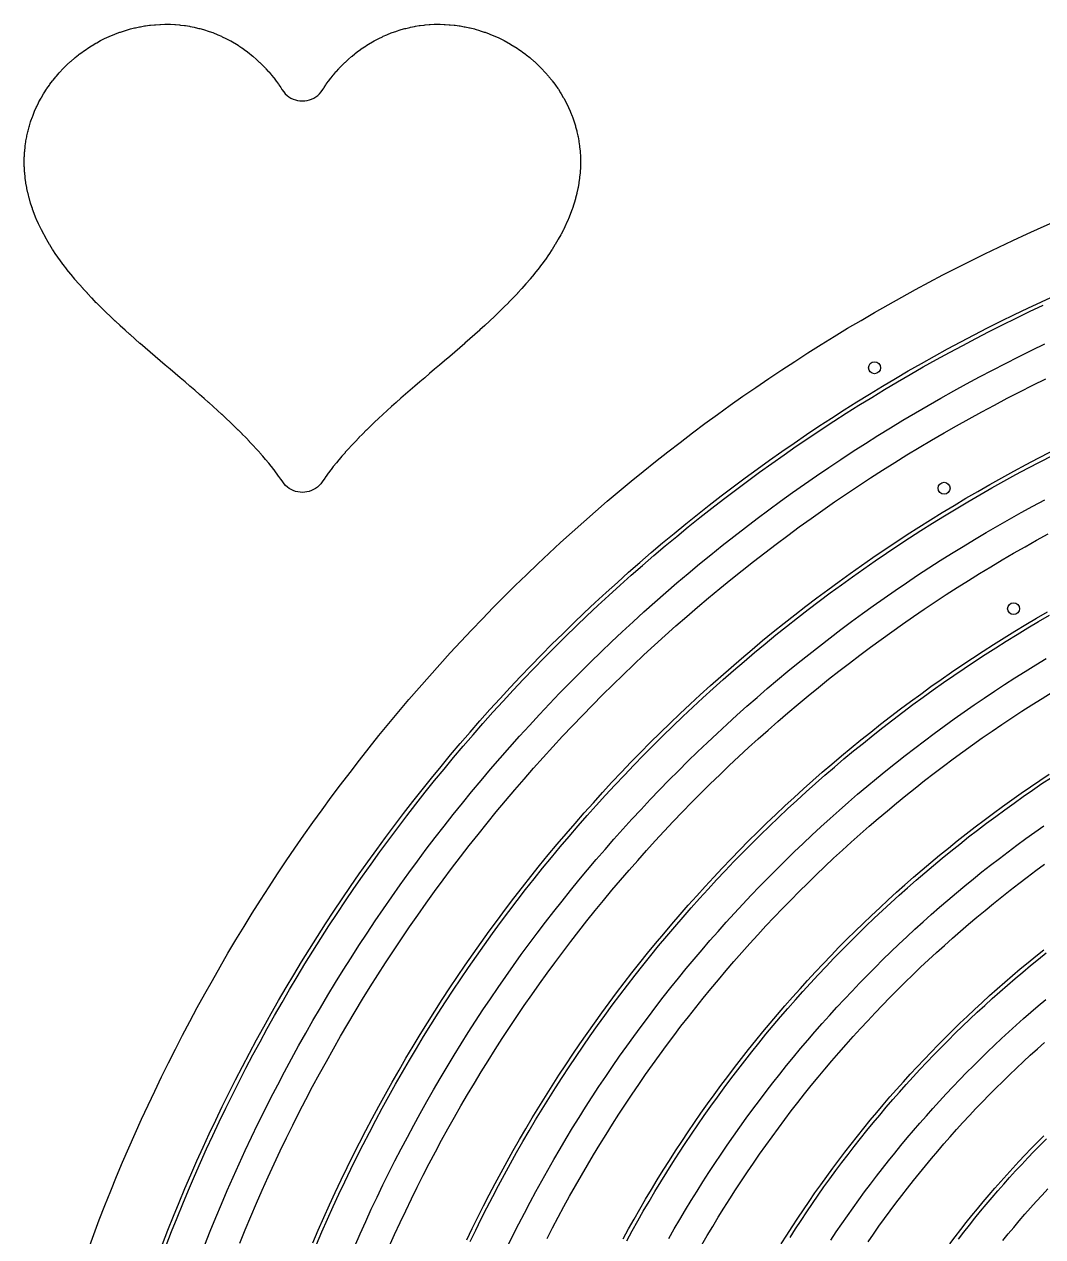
# Model space of a CAD drawing. Header units: metres. Extents: x 10 to 1210, y 10 to 2773.
# Drawn here: x 21 to 277.3, y 617 to 922.3 of the extents above; entities that cross this region are included whole.
import ezdxf

# ---------------------------------------------------------------- set-up
doc = ezdxf.new("R2010")
doc.units = ezdxf.units.M
for name, color, linetype in [('ACIKLIK', 5, 'Continuous'), ('ASKI_DELIK', 6, 'Continuous'), ('CAM_SABLON', 4, 'Continuous'), ('DIS_KENAR_V91_Z3', 1, 'Continuous'), ('LAMBA_T4_Z4', 3, 'Continuous')]:
    doc.layers.add(name, color=color, linetype=linetype)

msp = doc.modelspace()

# ---------------------------------------------------------------- linework, layer by layer
at = {"layer": 'ACIKLIK'}
for points in [[(66.43, 615.03), (67.8, 618.46), (69.2, 621.87), (70.63, 625.28), (72.08, 628.67), (73.57, 632.05), (75.09, 635.42), (76.63, 638.77), (78.21, 642.11), (79.81, 645.43), (81.44, 648.74), (83.1, 652.04), (84.79, 655.32), (86.51, 658.59), (88.26, 661.84), (90.04, 665.07), (91.84, 668.3), (93.67, 671.5), (95.53, 674.69), (97.42, 677.86), (99.33, 681.02), (101.28, 684.16), (103.25, 687.28), (105.24, 690.38), (107.27, 693.47), (109.32, 696.54), (111.39, 699.59), (113.5, 702.62), (115.63, 705.64), (117.79, 708.63), (119.97, 711.61), (122.18, 714.57), (124.41, 717.51), (126.67, 720.42), (128.96, 723.32), (131.27, 726.2), (133.6, 729.06), (135.96, 731.9), (138.35, 734.72), (140.76, 737.51), (143.19, 740.29), (145.65, 743.04), (148.13, 745.77), (150.64, 748.49), (153.17, 751.17), (155.72, 753.84), (158.3, 756.48), (160.89, 759.11), (163.52, 761.7), (166.16, 764.28), (168.83, 766.83), (171.51, 769.36), (174.23, 771.87), (176.96, 774.35), (179.71, 776.81), (182.49, 779.24), (185.28, 781.65), (188.1, 784.04), (190.94, 786.4), (193.8, 788.73), (196.68, 791.04), (199.58, 793.33), (202.49, 795.59), (205.43, 797.82), (208.39, 800.03), (211.37, 802.21), (214.36, 804.37), (217.38, 806.5), (220.41, 808.61), (223.46, 810.68), (226.53, 812.73), (229.62, 814.76), (232.72, 816.75), (235.84, 818.72), (238.98, 820.67), (242.14, 822.58), (245.31, 824.47), (248.5, 826.33), (251.7, 828.16), (254.93, 829.96), (258.16, 831.74), (261.41, 833.49), (264.68, 835.21), (267.96, 836.9), (271.26, 838.56), (274.57, 840.19), (277.89, 841.79)], [(104.18, 614.71), (105.54, 617.81), (106.94, 620.9), (108.35, 623.98), (109.8, 627.04), (111.27, 630.09), (112.77, 633.12), (114.29, 636.15), (115.84, 639.16), (117.42, 642.15), (119.02, 645.14), (120.65, 648.11), (122.3, 651.06), (123.98, 654), (125.69, 656.92), (127.42, 659.83), (129.18, 662.73), (130.96, 665.61), (132.76, 668.47), (134.6, 671.32), (136.45, 674.15), (138.33, 676.97), (140.24, 679.77), (142.17, 682.55), (144.12, 685.31), (146.1, 688.06), (148.1, 690.79), (150.13, 693.5), (152.18, 696.2), (154.25, 698.88), (156.35, 701.54), (158.47, 704.18), (160.61, 706.8), (162.77, 709.4), (164.96, 711.99), (167.17, 714.55), (169.41, 717.1), (171.66, 719.62), (173.94, 722.13), (176.23, 724.62), (178.55, 727.08), (180.9, 729.53), (183.26, 731.95), (185.64, 734.36), (188.05, 736.74), (190.47, 739.1), (192.92, 741.45), (195.38, 743.77), (197.87, 746.06), (200.38, 748.34), (202.9, 750.59), (205.45, 752.83), (208.01, 755.04), (210.6, 757.23), (213.2, 759.39), (215.82, 761.53), (218.46, 763.65), (221.12, 765.75), (223.8, 767.82), (226.5, 769.87), (229.21, 771.9), (231.94, 773.9), (234.69, 775.88), (237.45, 777.83), (240.23, 779.76), (243.03, 781.67), (245.85, 783.55), (248.68, 785.4), (251.53, 787.24), (254.39, 789.04), (257.27, 790.82), (260.17, 792.58), (263.08, 794.31), (266, 796.02), (268.94, 797.7), (271.89, 799.35), (274.86, 800.98), (277.85, 802.58)], [(142.73, 614.74), (144.09, 617.51), (145.47, 620.26), (146.89, 623), (148.32, 625.72), (149.78, 628.44), (151.26, 631.14), (152.76, 633.83), (154.29, 636.5), (155.85, 639.16), (157.42, 641.81), (159.02, 644.44), (160.64, 647.06), (162.28, 649.67), (163.95, 652.26), (165.64, 654.83), (167.35, 657.39), (169.08, 659.94), (170.84, 662.47), (172.62, 664.99), (174.42, 667.49), (176.24, 669.97), (178.08, 672.44), (179.95, 674.89), (181.83, 677.33), (183.74, 679.75), (185.67, 682.15), (187.62, 684.54), (189.59, 686.9), (191.58, 689.25), (193.59, 691.59), (195.62, 693.9), (197.67, 696.2), (199.74, 698.48), (201.83, 700.75), (203.94, 702.99), (206.07, 705.21), (208.22, 707.42), (210.39, 709.61), (212.58, 711.78), (214.79, 713.93), (217.01, 716.06), (219.25, 718.17), (221.52, 720.26), (223.8, 722.33), (226.1, 724.38), (228.41, 726.41), (230.75, 728.42), (233.1, 730.41), (235.46, 732.38), (237.85, 734.33), (240.25, 736.26), (242.67, 738.17), (245.11, 740.05), (247.56, 741.92), (250.03, 743.76), (252.51, 745.58), (255.01, 747.38), (257.53, 749.16), (260.06, 750.92), (262.61, 752.65), (265.17, 754.36), (267.74, 756.05), (270.33, 757.72), (272.94, 759.36), (275.56, 760.98), (278.19, 762.58)], [(183.23, 616.59), (184.6, 619), (186, 621.4), (187.42, 623.78), (188.86, 626.15), (190.32, 628.51), (191.8, 630.86), (193.3, 633.2), (194.82, 635.52), (196.37, 637.82), (197.93, 640.12), (199.51, 642.4), (201.11, 644.66), (202.73, 646.92), (204.37, 649.15), (206.03, 651.38), (207.71, 653.59), (209.41, 655.78), (211.13, 657.96), (212.87, 660.12), (214.62, 662.27), (216.4, 664.41), (218.19, 666.52), (220, 668.63), (221.83, 670.71), (223.68, 672.78), (225.55, 674.84), (227.43, 676.88), (229.33, 678.9), (231.25, 680.9), (233.19, 682.89), (235.14, 684.86), (237.11, 686.81), (239.1, 688.75), (241.1, 690.67), (243.12, 692.57), (245.16, 694.45), (247.22, 696.32), (249.29, 698.17), (251.37, 700), (253.48, 701.81), (255.59, 703.6), (257.73, 705.38), (259.88, 707.13), (262.04, 708.87), (264.22, 710.59), (266.41, 712.29), (268.62, 713.97), (270.85, 715.63), (273.08, 717.27), (275.34, 718.89), (277.6, 720.49)], [(224.01, 616.2), (225.38, 618.25), (226.77, 620.29), (228.18, 622.32), (229.61, 624.34), (231.05, 626.34), (232.51, 628.33), (233.99, 630.31), (235.48, 632.28), (236.99, 634.23), (238.52, 636.17), (240.07, 638.1), (241.63, 640.01), (243.21, 641.91), (244.81, 643.79), (246.42, 645.66), (248.05, 647.52), (249.69, 649.36), (251.35, 651.19), (253.03, 653.01), (254.72, 654.8), (256.43, 656.59), (258.15, 658.36), (259.89, 660.11), (261.64, 661.85), (263.41, 663.57), (265.2, 665.28), (266.99, 666.97), (268.81, 668.65), (270.64, 670.31), (272.48, 671.95), (274.34, 673.58), (276.21, 675.19), (278.09, 676.79)], [(267.27, 616.07), (268.64, 617.75), (270.02, 619.41), (271.42, 621.06), (272.83, 622.7), (274.26, 624.33), (275.7, 625.94), (277.16, 627.55), (278.62, 629.14)]]:
    msp.add_lwpolyline(points, dxfattribs=at)
at = {"layer": 'ASKI_DELIK'}
for centre in [(235, 835.79), (252.5, 805.47), (270, 775.15)]:
    msp.add_circle(centre, 1.5, dxfattribs=at)
at = {"layer": 'CAM_SABLON'}
for points in [[(56.69, 614.81), (58.06, 618.33), (59.46, 621.83), (60.88, 625.32), (62.34, 628.8), (63.83, 632.26), (65.35, 635.71), (66.9, 639.15), (68.48, 642.57), (70.08, 645.98), (71.72, 649.38), (73.39, 652.76), (75.09, 656.12), (76.81, 659.48), (78.57, 662.81), (80.35, 666.13), (82.16, 669.44), (84.01, 672.73), (85.88, 676), (87.78, 679.26), (89.7, 682.5), (91.66, 685.72), (93.64, 688.93), (95.66, 692.11), (97.69, 695.28), (99.76, 698.44), (101.86, 701.57), (103.98, 704.69), (106.13, 707.78), (108.3, 710.86), (110.5, 713.92), (112.73, 716.96), (114.99, 719.98), (117.27, 722.98), (119.58, 725.97), (121.91, 728.93), (124.27, 731.87), (126.66, 734.79), (129.07, 737.68), (131.5, 740.56), (133.97, 743.42), (136.45, 746.25), (138.96, 749.06), (141.5, 751.85), (144.06, 754.62), (146.64, 757.37), (149.25, 760.09), (151.88, 762.79), (154.53, 765.47), (157.21, 768.12), (159.91, 770.75), (162.63, 773.36), (165.38, 775.94), (168.15, 778.5), (170.94, 781.04), (173.75, 783.55), (176.58, 786.03), (179.44, 788.5), (182.32, 790.93), (185.21, 793.34), (188.13, 795.73), (191.07, 798.09), (194.03, 800.42), (197.02, 802.73), (200.02, 805.01), (203.04, 807.27), (206.08, 809.5), (209.14, 811.7), (212.22, 813.87), (215.31, 816.02), (218.43, 818.14), (221.56, 820.24), (224.72, 822.31), (227.89, 824.34), (231.07, 826.36), (234.28, 828.34), (237.5, 830.3), (240.74, 832.22), (244, 834.12), (247.27, 835.99), (250.56, 837.84), (253.87, 839.65), (257.19, 841.43), (260.52, 843.19), (263.88, 844.91), (267.24, 846.61), (270.62, 848.28), (274.02, 849.92), (277.43, 851.52)], [(94.56, 615.12), (95.93, 618.3), (97.32, 621.47), (98.75, 624.63), (100.2, 627.78), (101.67, 630.91), (103.18, 634.03), (104.71, 637.14), (106.27, 640.23), (107.86, 643.31), (109.47, 646.38), (111.11, 649.43), (112.78, 652.47), (114.47, 655.49), (116.19, 658.5), (117.93, 661.49), (119.7, 664.47), (121.5, 667.43), (123.33, 670.38), (125.17, 673.31), (127.05, 676.22), (128.95, 679.12), (130.87, 682), (132.82, 684.86), (134.8, 687.71), (136.8, 690.54), (138.82, 693.35), (140.87, 696.14), (142.94, 698.92), (145.04, 701.68), (147.16, 704.42), (149.3, 707.14), (151.47, 709.84), (153.67, 712.52), (155.88, 715.19), (158.12, 717.83), (160.38, 720.46), (162.66, 723.06), (164.97, 725.64), (167.3, 728.21), (169.65, 730.75), (172.03, 733.28), (174.42, 735.78), (176.84, 738.26), (179.28, 740.72), (181.74, 743.16), (184.22, 745.58), (186.72, 747.97), (189.25, 750.35), (191.79, 752.7), (194.36, 755.03), (196.94, 757.34), (199.54, 759.62), (202.17, 761.88), (204.81, 764.12), (207.48, 766.33), (210.16, 768.53), (212.86, 770.7), (215.58, 772.84), (218.32, 774.96), (221.08, 777.06), (223.86, 779.13), (226.65, 781.18), (229.46, 783.2), (232.29, 785.2), (235.14, 787.18), (238, 789.13), (240.88, 791.05), (243.78, 792.95), (246.69, 794.83), (249.62, 796.67), (252.57, 798.5), (255.53, 800.3), (258.51, 802.07), (261.5, 803.81), (264.51, 805.53), (267.53, 807.22), (270.57, 808.89), (273.62, 810.53), (276.69, 812.14), (279.77, 813.73)], [(133.26, 615.84), (134.64, 618.69), (136.03, 621.52), (137.46, 624.34), (138.9, 627.15), (140.37, 629.95), (141.87, 632.73), (143.39, 635.5), (144.93, 638.26), (146.5, 641), (148.09, 643.73), (149.71, 646.44), (151.34, 649.14), (153.01, 651.83), (154.69, 654.5), (156.4, 657.16), (158.13, 659.8), (159.89, 662.43), (161.67, 665.04), (163.47, 667.63), (165.29, 670.21), (167.14, 672.78), (169, 675.33), (170.89, 677.86), (172.81, 680.37), (174.74, 682.87), (176.7, 685.35), (178.67, 687.81), (180.67, 690.26), (182.69, 692.69), (184.73, 695.1), (186.8, 697.49), (188.88, 699.87), (190.98, 702.23), (193.11, 704.56), (195.25, 706.88), (197.41, 709.18), (199.6, 711.47), (201.8, 713.73), (204.03, 715.97), (206.27, 718.2), (208.53, 720.4), (210.82, 722.59), (213.12, 724.75), (215.44, 726.89), (217.77, 729.02), (220.13, 731.12), (222.51, 733.2), (224.9, 735.27), (227.31, 737.31), (229.74, 739.33), (232.19, 741.33), (234.65, 743.3), (237.13, 745.26), (239.63, 747.19), (242.14, 749.11), (244.67, 751), (247.22, 752.86), (249.79, 754.71), (252.37, 756.53), (254.96, 758.33), (257.57, 760.11), (260.2, 761.87), (262.84, 763.6), (265.5, 765.31), (268.17, 766.99), (270.86, 768.66), (273.56, 770.29), (276.27, 771.91), (279, 773.5)], [(172.63, 616.03), (174, 618.53), (175.39, 621.02), (176.81, 623.5), (178.25, 625.96), (179.71, 628.42), (181.19, 630.86), (182.69, 633.28), (184.21, 635.7), (185.75, 638.1), (187.32, 640.48), (188.9, 642.86), (190.51, 645.21), (192.14, 647.56), (193.78, 649.89), (195.45, 652.21), (197.14, 654.51), (198.85, 656.79), (200.57, 659.06), (202.32, 661.32), (204.09, 663.56), (205.87, 665.79), (207.68, 668), (209.5, 670.19), (211.35, 672.37), (213.21, 674.53), (215.09, 676.68), (216.99, 678.81), (218.91, 680.92), (220.85, 683.01), (222.8, 685.09), (224.78, 687.15), (226.77, 689.2), (228.78, 691.22), (230.8, 693.23), (232.85, 695.22), (234.91, 697.2), (236.99, 699.15), (239.08, 701.09), (241.19, 703.01), (243.32, 704.91), (245.47, 706.79), (247.63, 708.65), (249.81, 710.5), (252, 712.32), (254.21, 714.13), (256.44, 715.91), (258.68, 717.68), (260.94, 719.43), (263.21, 721.15), (265.49, 722.86), (267.79, 724.55), (270.11, 726.22), (272.44, 727.86), (274.79, 729.49), (277.14, 731.1), (279.52, 732.68)], [(213.73, 616.89), (215.11, 619.03), (216.51, 621.17), (217.92, 623.28), (219.36, 625.39), (220.81, 627.48), (222.28, 629.57), (223.77, 631.63), (225.27, 633.69), (226.8, 635.73), (228.34, 637.76), (229.9, 639.77), (231.48, 641.77), (233.07, 643.76), (234.69, 645.73), (236.32, 647.69), (237.96, 649.64), (239.62, 651.57), (241.31, 653.48), (243, 655.39), (244.72, 657.27), (246.44, 659.14), (248.19, 661), (249.95, 662.84), (251.73, 664.67), (253.52, 666.48), (255.33, 668.27), (257.16, 670.05), (259, 671.81), (260.86, 673.56), (262.73, 675.28), (264.61, 677), (266.52, 678.69), (268.43, 680.38), (270.36, 682.04), (272.31, 683.68), (274.27, 685.31), (276.24, 686.93), (278.23, 688.52)], [(256.11, 616.45), (257.48, 618.22), (258.87, 619.99), (260.27, 621.74), (261.69, 623.47), (263.13, 625.2), (264.58, 626.91), (266.04, 628.61), (267.52, 630.29), (269.01, 631.97), (270.52, 633.63), (272.04, 635.27), (273.58, 636.91), (275.13, 638.53), (276.69, 640.13), (278.27, 641.73)]]:
    msp.add_lwpolyline(points, dxfattribs=at)
at = {"layer": 'DIS_KENAR_V91_Z3'}
msp.add_lwpolyline([(31.76, 860.52), (31.68, 860.62), (30.82, 861.75), (30.75, 861.85), (29.92, 862.98), (29.84, 863.09), (29.05, 864.22), (28.97, 864.34), (28.22, 865.47), (28.14, 865.6), (27.43, 866.73), (27.35, 866.86), (26.69, 867.99), (26.6, 868.14), (25.98, 869.27), (25.9, 869.42), (25.31, 870.54), (25.23, 870.7), (24.69, 871.83), (24.62, 871.99), (24.12, 873.12), (24.04, 873.29), (23.59, 874.41), (23.52, 874.59), (23.11, 875.71), (23.04, 875.9), (22.68, 877.01), (22.61, 877.21), (22.29, 878.32), (22.23, 878.52), (21.95, 879.63), (21.9, 879.84), (21.67, 880.94), (21.63, 881.16), (21.43, 882.25), (21.4, 882.47), (21.25, 883.56), (21.22, 883.79), (21.12, 884.87), (21.1, 885.1), (21.03, 886.18), (21.02, 886.42), (21, 887.49), (21, 887.72), (21.02, 888.79), (21.03, 889.03), (21.1, 890.09), (21.12, 890.33), (21.22, 891.38), (21.25, 891.62), (21.4, 892.66), (21.44, 892.9), (21.62, 893.94), (21.67, 894.17), (21.9, 895.2), (21.96, 895.43), (22.23, 896.46), (22.3, 896.68), (22.61, 897.7), (22.68, 897.92), (23.04, 898.92), (23.12, 899.14), (23.51, 900.13), (23.6, 900.35), (24.03, 901.32), (24.13, 901.53), (24.6, 902.5), (24.71, 902.7), (25.22, 903.65), (25.33, 903.85), (25.88, 904.78), (26, 904.97), (26.58, 905.89), (26.71, 906.08), (27.33, 906.97), (27.46, 907.15), (28.12, 908.03), (28.25, 908.2), (28.94, 909.06), (29.08, 909.23), (29.81, 910.06), (29.95, 910.22), (30.71, 911.03), (30.86, 911.18), (31.65, 911.96), (31.8, 912.11), (32.62, 912.87), (32.78, 913.01), (33.62, 913.73), (33.78, 913.87), (34.65, 914.57), (34.82, 914.7), (35.71, 915.36), (35.89, 915.48), (36.8, 916.12), (36.98, 916.23), (37.92, 916.83), (38.1, 916.94), (39.05, 917.51), (39.24, 917.61), (40.21, 918.14), (40.4, 918.24), (41.39, 918.73), (41.58, 918.82), (42.58, 919.28), (42.78, 919.36), (43.8, 919.78), (44, 919.86), (45.02, 920.24), (45.22, 920.31), (46.26, 920.65), (46.46, 920.72), (47.5, 921.02), (47.72, 921.08), (48.76, 921.34), (48.97, 921.39), (50.02, 921.61), (50.24, 921.65), (51.29, 921.84), (51.5, 921.87), (52.56, 922.01), (52.78, 922.04), (53.82, 922.15), (54.05, 922.16), (55.09, 922.23), (55.31, 922.24), (56.36, 922.27), (56.58, 922.27), (57.61, 922.26), (57.84, 922.25), (58.87, 922.2), (59.09, 922.18), (60.11, 922.1), (60.33, 922.07), (61.35, 921.95), (61.57, 921.92), (62.57, 921.75), (62.79, 921.71), (63.78, 921.52), (63.99, 921.47), (64.97, 921.24), (65.18, 921.18), (66.15, 920.91), (66.36, 920.85), (67.3, 920.55), (67.51, 920.48), (68.44, 920.15), (68.65, 920.07), (69.56, 919.7), (69.76, 919.62), (70.66, 919.23), (70.85, 919.14), (71.73, 918.71), (71.92, 918.62), (72.78, 918.16), (72.96, 918.06), (73.8, 917.58), (73.98, 917.48), (74.8, 916.97), (74.97, 916.86), (75.77, 916.33), (75.93, 916.21), (76.71, 915.66), (76.86, 915.54), (77.62, 914.97), (77.77, 914.85), (78.5, 914.25), (78.64, 914.13), (79.35, 913.51), (79.48, 913.39), (80.16, 912.76), (80.3, 912.63), (80.95, 911.99), (81.08, 911.86), (81.71, 911.2), (81.83, 911.08), (82.43, 910.41), (82.54, 910.28), (83.12, 909.6), (83.23, 909.47), (83.78, 908.79), (83.88, 908.66), (84.4, 907.97), (84.5, 907.84), (84.99, 907.15), (85.08, 907.02), (85.55, 906.33), (85.64, 906.2), (85.87, 905.84), (86.31, 905.23), (86.7, 904.78), (87.14, 904.37), (87.62, 904.01), (88.13, 903.7), (88.67, 903.44), (89.23, 903.23), (89.81, 903.09), (90.4, 903), (91, 902.97), (91.6, 903), (92.19, 903.09), (92.77, 903.23), (93.33, 903.44), (93.87, 903.7), (94.38, 904.01), (94.86, 904.37), (95.3, 904.78), (95.69, 905.23), (96.13, 905.84), (96.36, 906.2), (96.45, 906.33), (96.92, 907.02), (97.01, 907.15), (97.5, 907.84), (97.6, 907.97), (98.12, 908.66), (98.22, 908.79), (98.77, 909.47), (98.88, 909.6), (99.46, 910.28), (99.57, 910.41), (100.17, 911.08), (100.29, 911.2), (100.92, 911.86), (101.05, 911.99), (101.7, 912.63), (101.84, 912.76), (102.52, 913.39), (102.65, 913.51), (103.36, 914.13), (103.5, 914.25), (104.23, 914.85), (104.38, 914.97), (105.14, 915.54), (105.29, 915.66), (106.07, 916.21), (106.23, 916.33), (107.03, 916.86), (107.2, 916.97), (108.02, 917.48), (108.2, 917.58), (109.04, 918.06), (109.22, 918.16), (110.08, 918.62), (110.27, 918.71), (111.15, 919.14), (111.34, 919.23), (112.24, 919.62), (112.44, 919.7), (113.35, 920.07), (113.56, 920.15), (114.49, 920.48), (114.7, 920.55), (115.64, 920.85), (115.85, 920.91), (116.82, 921.18), (117.03, 921.24), (118.01, 921.47), (118.22, 921.52), (119.21, 921.71), (119.43, 921.75), (120.43, 921.92), (120.65, 921.95), (121.67, 922.07), (121.89, 922.1), (122.91, 922.18), (123.13, 922.2), (124.16, 922.25), (124.39, 922.26), (125.42, 922.27), (125.64, 922.27), (126.69, 922.24), (126.91, 922.23), (127.95, 922.16), (128.18, 922.15), (129.23, 922.04), (129.44, 922.01), (130.5, 921.87), (130.71, 921.84), (131.76, 921.65), (131.98, 921.61), (133.03, 921.39), (133.24, 921.34), (134.28, 921.08), (134.5, 921.02), (135.54, 920.72), (135.74, 920.65), (136.78, 920.31), (136.98, 920.24), (138, 919.86), (138.2, 919.78), (139.22, 919.36), (139.42, 919.28), (140.42, 918.82), (140.61, 918.73), (141.6, 918.24), (141.79, 918.14), (142.76, 917.61), (142.95, 917.51), (143.9, 916.94), (144.08, 916.83), (145.02, 916.23), (145.2, 916.12), (146.11, 915.48), (146.29, 915.36), (147.18, 914.7), (147.35, 914.57), (148.22, 913.87), (148.38, 913.73), (149.22, 913.01), (149.38, 912.87), (150.2, 912.11), (150.35, 911.96), (151.14, 911.18), (151.29, 911.03), (152.05, 910.22), (152.19, 910.06), (152.92, 909.23), (153.06, 909.06), (153.75, 908.2), (153.88, 908.03), (154.54, 907.15), (154.67, 906.97), (155.29, 906.08), (155.42, 905.89), (156, 904.97), (156.12, 904.78), (156.67, 903.85), (156.78, 903.65), (157.29, 902.7), (157.4, 902.5), (157.87, 901.53), (157.97, 901.32), (158.4, 900.35), (158.49, 900.13), (158.88, 899.14), (158.96, 898.92), (159.32, 897.92), (159.39, 897.7), (159.7, 896.68), (159.77, 896.46), (160.04, 895.43), (160.1, 895.2), (160.33, 894.17), (160.38, 893.94), (160.56, 892.9), (160.6, 892.66), (160.75, 891.62), (160.78, 891.38), (160.88, 890.33), (160.9, 890.09), (160.97, 889.03), (160.98, 888.79), (161, 887.72), (161, 887.49), (160.98, 886.42), (160.97, 886.18), (160.9, 885.1), (160.88, 884.87), (160.78, 883.79), (160.75, 883.56), (160.6, 882.47), (160.57, 882.25), (160.37, 881.16), (160.33, 880.94), (160.1, 879.84), (160.05, 879.63), (159.77, 878.52), (159.71, 878.32), (159.39, 877.21), (159.32, 877.01), (158.96, 875.9), (158.89, 875.71), (158.48, 874.59), (158.41, 874.41), (157.96, 873.29), (157.88, 873.12), (157.38, 871.99), (157.31, 871.83), (156.77, 870.7), (156.69, 870.54), (156.1, 869.42), (156.02, 869.27), (155.4, 868.14), (155.31, 867.99), (154.65, 866.86), (154.57, 866.73), (153.86, 865.6), (153.78, 865.47), (153.03, 864.34), (152.95, 864.22), (152.16, 863.09), (152.08, 862.98), (151.25, 861.85), (151.18, 861.75), (150.31, 860.61), (150.24, 860.52), (149.37, 859.43), (149.3, 859.34), (148.37, 858.21), (148.3, 858.13), (147.33, 857), (147.26, 856.92), (146.26, 855.79), (146.2, 855.72), (145.17, 854.6), (145.11, 854.53), (144.05, 853.41), (143.99, 853.35), (142.91, 852.23), (142.85, 852.18), (141.74, 851.06), (141.69, 851.01), (140.56, 849.9), (140.51, 849.85), (139.36, 848.74), (139.32, 848.7), (138.14, 847.59), (138.1, 847.56), (136.91, 846.45), (136.88, 846.42), (135.67, 845.32), (135.64, 845.29), (134.42, 844.19), (134.39, 844.17), (133.16, 843.07), (133.13, 843.05), (131.89, 841.96), (131.87, 841.94), (130.62, 840.85), (130.6, 840.84), (129.35, 839.75), (129.33, 839.74), (128.08, 838.66), (128.07, 838.65), (126.8, 837.57), (126.8, 837.57), (125.54, 836.49), (124.27, 835.42), (123.02, 834.35), (121.78, 833.3), (120.55, 832.24), (119.34, 831.2), (118.13, 830.16), (116.94, 829.12), (115.77, 828.1), (114.61, 827.07), (114.57, 827.04), (113.47, 826.05), (113.43, 826.02), (112.36, 825.04), (112.32, 825), (111.27, 824.04), (111.22, 824), (110.2, 823.05), (110.15, 823), (109.16, 822.06), (109.1, 822.01), (108.14, 821.08), (108.08, 821.03), (107.15, 820.11), (107.09, 820.05), (106.18, 819.15), (106.12, 819.09), (105.25, 818.2), (105.18, 818.13), (104.34, 817.26), (104.27, 817.19), (103.47, 816.33), (103.4, 816.25), (102.62, 815.41), (102.55, 815.33), (101.81, 814.51), (101.73, 814.42), (101.02, 813.61), (100.95, 813.52), (100.27, 812.73), (100.19, 812.63), (99.55, 811.86), (99.47, 811.76), (98.87, 811.01), (98.79, 810.9), (98.21, 810.17), (98.13, 810.06), (97.59, 809.35), (97.51, 809.24), (97, 808.54), (96.92, 808.43), (96.45, 807.76), (96.36, 807.63), (95.96, 807.04), (95.61, 806.58), (95.21, 806.15), (94.78, 805.76), (94.31, 805.41), (93.81, 805.12), (93.28, 804.87), (92.73, 804.67), (92.16, 804.53), (91.58, 804.45), (91, 804.42), (90.42, 804.45), (89.84, 804.53), (89.27, 804.67), (88.72, 804.87), (88.19, 805.12), (87.69, 805.41), (87.22, 805.76), (86.79, 806.15), (86.39, 806.58), (86.04, 807.04), (85.64, 807.63), (85.55, 807.76), (85.08, 808.43), (85, 808.54), (84.49, 809.24), (84.41, 809.35), (83.87, 810.06), (83.79, 810.17), (83.21, 810.9), (83.13, 811.01), (82.53, 811.76), (82.45, 811.86), (81.81, 812.63), (81.73, 812.73), (81.05, 813.52), (80.98, 813.61), (80.27, 814.42), (80.19, 814.51), (79.45, 815.33), (79.38, 815.41), (78.6, 816.25), (78.53, 816.33), (77.73, 817.19), (77.66, 817.26), (76.82, 818.13), (76.75, 818.2), (75.88, 819.09), (75.82, 819.15), (74.91, 820.05), (74.85, 820.11), (73.92, 821.03), (73.86, 821.08), (72.9, 822.01), (72.84, 822.06), (71.85, 823), (71.8, 823.05), (70.78, 824), (70.73, 824.04), (69.68, 825), (69.64, 825.04), (68.57, 826.02), (68.53, 826.05), (67.43, 827.04), (67.39, 827.07), (66.27, 828.06), (65.09, 829.09), (63.9, 830.13), (62.69, 831.18), (61.47, 832.23), (60.23, 833.29), (58.98, 834.35), (57.73, 835.42), (56.47, 836.49), (55.21, 837.56), (55.2, 837.57), (53.94, 838.64), (53.93, 838.65), (52.68, 839.73), (52.66, 839.74), (51.41, 840.83), (51.4, 840.84), (50.15, 841.93), (50.13, 841.94), (48.89, 843.03), (48.87, 843.05), (47.64, 844.14), (47.61, 844.17), (46.39, 845.26), (46.36, 845.29), (45.16, 846.39), (45.12, 846.42), (43.93, 847.52), (43.89, 847.56), (42.72, 848.66), (42.68, 848.7), (41.53, 849.81), (41.48, 849.85), (40.35, 850.96), (40.3, 851.01), (39.2, 852.13), (39.14, 852.18), (38.06, 853.29), (38, 853.35), (36.95, 854.47), (36.89, 854.54), (35.86, 855.66), (35.8, 855.73), (34.8, 856.85), (34.73, 856.93), (33.77, 858.05), (33.7, 858.13), (32.77, 859.26), (32.69, 859.35), (31.76, 860.52)], close=True, dxfattribs=at)
for points in [[(37.14, 613.91), (38.5, 617.59), (39.89, 621.27), (41.31, 624.93), (42.77, 628.57), (44.25, 632.21), (45.77, 635.83), (47.32, 639.44), (48.9, 643.03), (50.52, 646.61), (52.16, 650.18), (53.84, 653.73), (55.54, 657.27), (57.28, 660.79), (59.05, 664.3), (60.85, 667.79), (62.67, 671.26), (64.53, 674.72), (66.42, 678.16), (68.34, 681.59), (70.29, 685), (72.27, 688.39), (74.27, 691.77), (76.31, 695.12), (78.38, 698.46), (80.47, 701.78), (82.6, 705.09), (84.75, 708.37), (86.93, 711.64), (89.14, 714.88), (91.38, 718.11), (93.65, 721.32), (95.94, 724.5), (98.26, 727.67), (100.61, 730.82), (102.99, 733.94), (105.4, 737.05), (107.83, 740.13), (110.28, 743.19), (112.77, 746.24), (115.28, 749.25), (117.82, 752.25), (120.38, 755.23), (122.97, 758.18), (125.58, 761.11), (128.23, 764.02), (130.89, 766.9), (133.58, 769.76), (136.3, 772.6), (139.04, 775.41), (141.8, 778.2), (144.59, 780.96), (147.4, 783.7), (150.24, 786.42), (153.1, 789.11), (155.98, 791.77), (158.89, 794.42), (161.82, 797.03), (164.77, 799.62), (167.75, 802.18), (170.75, 804.72), (173.76, 807.23), (176.81, 809.72), (179.87, 812.17), (182.95, 814.6), (186.06, 817.01), (189.18, 819.39), (192.33, 821.74), (195.5, 824.06), (198.68, 826.35), (201.89, 828.62), (205.12, 830.86), (208.36, 833.07), (211.63, 835.25), (214.91, 837.4), (218.22, 839.53), (221.54, 841.62), (224.88, 843.69), (228.23, 845.73), (231.61, 847.73), (235, 849.71), (238.41, 851.66), (241.84, 853.58), (245.28, 855.47), (248.74, 857.33), (252.21, 859.15), (255.7, 860.95), (259.21, 862.72), (262.73, 864.46), (266.27, 866.16), (269.82, 867.84), (273.39, 869.48), (276.97, 871.1), (280.56, 872.68)], [(75.22, 615.46), (76.59, 618.81), (77.99, 622.15), (79.42, 625.48), (80.88, 628.8), (82.37, 632.1), (83.88, 635.39), (85.43, 638.66), (87, 641.92), (88.6, 645.17), (90.23, 648.41), (91.89, 651.63), (93.58, 654.83), (95.29, 658.02), (97.03, 661.2), (98.8, 664.36), (100.6, 667.5), (102.42, 670.63), (104.28, 673.74), (106.15, 676.84), (108.06, 679.92), (109.99, 682.98), (111.95, 686.03), (113.94, 689.05), (115.95, 692.07), (117.99, 695.06), (120.05, 698.03), (122.14, 700.99), (124.26, 703.93), (126.4, 706.85), (128.57, 709.75), (130.76, 712.64), (132.98, 715.5), (135.22, 718.34), (137.48, 721.17), (139.78, 723.97), (142.09, 726.76), (144.43, 729.52), (146.8, 732.26), (149.18, 734.99), (151.59, 737.69), (154.03, 740.37), (156.49, 743.03), (158.97, 745.67), (161.47, 748.28), (164, 750.88), (166.55, 753.45), (169.12, 756), (171.72, 758.53), (174.33, 761.03), (176.97, 763.51), (179.63, 765.97), (182.31, 768.41), (185.01, 770.82), (187.74, 773.2), (190.48, 775.57), (193.24, 777.91), (196.03, 780.22), (198.83, 782.52), (201.66, 784.78), (204.5, 787.02), (207.36, 789.24), (210.25, 791.43), (213.15, 793.6), (216.07, 795.74), (219.01, 797.86), (221.97, 799.95), (224.94, 802.01), (227.93, 804.05), (230.95, 806.06), (233.97, 808.05), (237.02, 810.01), (240.08, 811.94), (243.16, 813.85), (246.26, 815.72), (249.37, 817.58), (252.5, 819.4), (255.64, 821.2), (258.8, 822.97), (261.98, 824.71), (265.17, 826.42), (268.37, 828.11), (271.59, 829.77), (274.83, 831.4), (278.08, 833)], [(112.85, 614.56), (114.21, 617.58), (115.6, 620.59), (117.02, 623.59), (118.46, 626.58), (119.92, 629.56), (121.42, 632.52), (122.94, 635.46), (124.48, 638.4), (126.05, 641.32), (127.64, 644.23), (129.26, 647.12), (130.91, 650), (132.58, 652.86), (134.28, 655.71), (136, 658.55), (137.74, 661.37), (139.51, 664.17), (141.31, 666.96), (143.12, 669.74), (144.97, 672.49), (146.83, 675.23), (148.72, 677.96), (150.64, 680.67), (152.57, 683.36), (154.53, 686.03), (156.52, 688.69), (158.53, 691.33), (160.56, 693.95), (162.61, 696.56), (164.68, 699.14), (166.78, 701.71), (168.9, 704.26), (171.05, 706.79), (173.21, 709.3), (175.4, 711.8), (177.6, 714.27), (179.83, 716.72), (182.09, 719.16), (184.36, 721.57), (186.65, 723.97), (188.96, 726.35), (191.3, 728.7), (193.65, 731.04), (196.03, 733.35), (198.43, 735.64), (200.84, 737.91), (203.28, 740.17), (205.73, 742.4), (208.2, 744.6), (210.7, 746.79), (213.21, 748.95), (215.74, 751.1), (218.29, 753.22), (220.86, 755.32), (223.44, 757.39), (226.05, 759.44), (228.67, 761.47), (231.31, 763.48), (233.97, 765.47), (236.64, 767.43), (239.33, 769.36), (242.04, 771.28), (244.77, 773.17), (247.51, 775.03), (250.26, 776.88), (253.04, 778.69), (255.83, 780.49), (258.63, 782.26), (261.45, 784), (264.29, 785.72), (267.14, 787.42), (270, 789.09), (272.88, 790.74), (275.77, 792.36), (278.68, 793.95)], [(152.6, 616.63), (153.98, 619.3), (155.38, 621.97), (156.81, 624.62), (158.26, 627.26), (159.73, 629.89), (161.22, 632.5), (162.74, 635.1), (164.28, 637.69), (165.84, 640.26), (167.42, 642.82), (169.03, 645.37), (170.66, 647.9), (172.31, 650.42), (173.98, 652.92), (175.68, 655.41), (177.39, 657.88), (179.13, 660.34), (180.89, 662.79), (182.67, 665.21), (184.47, 667.63), (186.29, 670.02), (188.14, 672.4), (190, 674.77), (191.88, 677.12), (193.79, 679.45), (195.71, 681.76), (197.66, 684.06), (199.63, 686.34), (201.61, 688.6), (203.62, 690.85), (205.64, 693.08), (207.68, 695.29), (209.75, 697.48), (211.83, 699.66), (213.93, 701.81), (216.05, 703.95), (218.19, 706.07), (220.34, 708.17), (222.52, 710.25), (224.71, 712.32), (226.92, 714.36), (229.15, 716.38), (231.4, 718.39), (233.66, 720.37), (235.94, 722.34), (238.24, 724.29), (240.55, 726.21), (242.88, 728.12), (245.23, 730), (247.6, 731.86), (249.98, 733.71), (252.37, 735.53), (254.79, 737.33), (257.21, 739.11), (259.66, 740.87), (262.12, 742.61), (264.59, 744.32), (267.08, 746.02), (269.58, 747.69), (272.1, 749.34), (274.63, 750.97), (277.18, 752.58), (279.74, 754.16)], [(191.53, 615), (192.89, 617.34), (194.28, 619.66), (195.68, 621.97), (197.11, 624.27), (198.55, 626.56), (200.01, 628.84), (201.5, 631.1), (203, 633.35), (204.52, 635.59), (206.06, 637.81), (207.62, 640.02), (209.2, 642.21), (210.8, 644.4), (212.42, 646.56), (214.06, 648.72), (215.72, 650.86), (217.39, 652.98), (219.08, 655.09), (220.8, 657.18), (222.53, 659.26), (224.27, 661.33), (226.04, 663.38), (227.82, 665.41), (229.63, 667.43), (231.44, 669.43), (233.28, 671.42), (235.13, 673.39), (237, 675.34), (238.89, 677.28), (240.8, 679.2), (242.72, 681.11), (244.66, 683), (246.61, 684.87), (248.58, 686.72), (250.57, 688.56), (252.57, 690.37), (254.59, 692.18), (256.62, 693.96), (258.67, 695.73), (260.74, 697.47), (262.82, 699.2), (264.91, 700.92), (267.02, 702.61), (269.14, 704.28), (271.28, 705.94), (273.44, 707.58), (275.6, 709.2), (277.79, 710.8)], [(233.37, 615.76), (234.73, 617.73), (236.12, 619.69), (237.52, 621.64), (238.94, 623.58), (240.38, 625.5), (241.83, 627.41), (243.3, 629.31), (244.78, 631.19), (246.28, 633.06), (247.8, 634.92), (249.34, 636.77), (250.89, 638.6), (252.45, 640.42), (254.04, 642.22), (255.64, 644.01), (257.25, 645.79), (258.88, 647.55), (260.52, 649.3), (262.18, 651.03), (263.86, 652.75), (265.55, 654.45), (267.25, 656.14), (268.97, 657.82), (270.7, 659.48), (272.45, 661.12), (274.21, 662.75), (275.99, 664.36), (277.78, 665.96)]]:
    msp.add_lwpolyline(points, dxfattribs=at)
at = {"layer": 'LAMBA_T4_Z4'}
for points in [[(55.76, 615.17), (57.13, 618.69), (58.53, 622.2), (59.96, 625.7), (61.42, 629.19), (62.91, 632.66), (64.43, 636.12), (65.99, 639.56), (67.57, 642.99), (69.18, 646.41), (70.82, 649.81), (72.49, 653.2), (74.19, 656.58), (75.92, 659.94), (77.68, 663.28), (79.47, 666.61), (81.29, 669.92), (83.14, 673.22), (85.01, 676.5), (86.91, 679.76), (88.85, 683.01), (90.81, 686.24), (92.8, 689.45), (94.81, 692.65), (96.86, 695.83), (98.93, 698.99), (101.03, 702.13), (103.15, 705.25), (105.31, 708.36), (107.49, 711.44), (109.7, 714.51), (111.93, 717.56), (114.19, 720.59), (116.48, 723.59), (118.79, 726.58), (121.13, 729.55), (123.5, 732.5), (125.89, 735.42), (128.3, 738.33), (130.74, 741.21), (133.21, 744.07), (135.7, 746.91), (138.22, 749.73), (140.76, 752.53), (143.32, 755.31), (145.91, 758.06), (148.53, 760.79), (151.16, 763.49), (153.82, 766.18), (156.51, 768.84), (159.21, 771.47), (161.94, 774.09), (164.69, 776.68), (167.47, 779.24), (170.27, 781.78), (173.09, 784.3), (175.93, 786.79), (178.79, 789.26), (181.67, 791.7), (184.58, 794.11), (187.5, 796.5), (190.45, 798.87), (193.42, 801.21), (196.41, 803.52), (199.41, 805.81), (202.44, 808.07), (205.49, 810.3), (208.56, 812.51), (211.64, 814.69), (214.75, 816.85), (217.87, 818.97), (221.01, 821.07), (224.17, 823.14), (227.35, 825.19), (230.55, 827.2), (233.76, 829.19), (236.99, 831.15), (240.24, 833.09), (243.5, 834.99), (246.78, 836.86), (250.08, 838.71), (253.39, 840.53), (256.72, 842.32), (260.06, 844.08), (263.42, 845.81), (266.8, 847.51), (270.19, 849.18), (273.59, 850.82), (277.01, 852.43), (280.44, 854.01)], [(93.64, 615.51), (95.01, 618.7), (96.41, 621.88), (97.84, 625.05), (99.29, 628.2), (100.77, 631.34), (102.28, 634.47), (103.82, 637.59), (105.38, 640.69), (106.97, 643.78), (108.59, 646.85), (110.23, 649.91), (111.9, 652.95), (113.6, 655.98), (115.32, 659), (117.07, 662), (118.85, 664.99), (120.65, 667.95), (122.48, 670.91), (124.33, 673.85), (126.21, 676.77), (128.11, 679.67), (130.04, 682.56), (132, 685.43), (133.98, 688.28), (135.98, 691.12), (138.01, 693.94), (140.07, 696.74), (142.14, 699.52), (144.25, 702.29), (146.37, 705.03), (148.52, 707.76), (150.7, 710.47), (152.89, 713.16), (155.11, 715.83), (157.36, 718.48), (159.63, 721.11), (161.92, 723.72), (164.23, 726.31), (166.56, 728.88), (168.92, 731.44), (171.3, 733.97), (173.7, 736.47), (176.13, 738.96), (178.57, 741.43), (181.04, 743.87), (183.53, 746.3), (186.03, 748.7), (188.56, 751.08), (191.12, 753.44), (193.69, 755.77), (196.28, 758.08), (198.89, 760.37), (201.52, 762.64), (204.17, 764.89), (206.84, 767.11), (209.53, 769.3), (212.24, 771.48), (214.97, 773.63), (217.71, 775.75), (220.48, 777.86), (223.26, 779.93), (226.06, 781.99), (228.88, 784.02), (231.72, 786.02), (234.57, 788), (237.44, 789.96), (240.33, 791.89), (243.23, 793.79), (246.15, 795.67), (249.09, 797.52), (252.05, 799.35), (255.01, 801.15), (258, 802.93), (261, 804.68), (264.02, 806.4), (267.05, 808.1), (270.09, 809.77), (273.15, 811.41), (276.22, 813.03), (279.31, 814.62)], [(132.36, 616.28), (133.74, 619.13), (135.14, 621.97), (136.56, 624.8), (138.02, 627.61), (139.49, 630.42), (140.99, 633.21), (142.51, 635.99), (144.06, 638.75), (145.63, 641.5), (147.23, 644.24), (148.85, 646.96), (150.49, 649.67), (152.16, 652.36), (153.85, 655.04), (155.56, 657.7), (157.3, 660.35), (159.06, 662.99), (160.84, 665.61), (162.65, 668.21), (164.48, 670.8), (166.33, 673.37), (168.2, 675.92), (170.1, 678.46), (172.01, 680.98), (173.95, 683.49), (175.91, 685.97), (177.9, 688.44), (179.9, 690.9), (181.93, 693.33), (183.97, 695.75), (186.04, 698.15), (188.13, 700.53), (190.24, 702.89), (192.37, 705.24), (194.52, 707.57), (196.69, 709.87), (198.88, 712.16), (201.09, 714.43), (203.32, 716.68), (205.57, 718.91), (207.84, 721.12), (210.13, 723.31), (212.43, 725.48), (214.76, 727.63), (217.11, 729.76), (219.47, 731.87), (221.85, 733.96), (224.25, 736.03), (226.67, 738.07), (229.1, 740.1), (231.56, 742.1), (234.03, 744.09), (236.51, 746.05), (239.02, 747.99), (241.54, 749.9), (244.08, 751.8), (246.63, 753.67), (249.2, 755.52), (251.79, 757.35), (254.39, 759.16), (257.01, 760.94), (259.65, 762.7), (262.3, 764.44), (264.96, 766.15), (267.64, 767.84), (270.33, 769.51), (273.04, 771.15), (275.76, 772.77), (278.5, 774.37)], [(171.75, 616.51), (173.12, 619.02), (174.52, 621.51), (175.94, 624), (177.39, 626.47), (178.85, 628.93), (180.33, 631.38), (181.84, 633.81), (183.37, 636.23), (184.92, 638.64), (186.49, 641.04), (188.08, 643.42), (189.69, 645.78), (191.32, 648.13), (192.97, 650.47), (194.64, 652.79), (196.34, 655.1), (198.05, 657.4), (199.78, 659.67), (201.53, 661.94), (203.3, 664.18), (205.1, 666.42), (206.91, 668.63), (208.74, 670.83), (210.59, 673.02), (212.46, 675.19), (214.34, 677.34), (216.25, 679.47), (218.17, 681.59), (220.12, 683.7), (222.08, 685.78), (224.06, 687.85), (226.05, 689.9), (228.07, 691.93), (230.1, 693.95), (232.15, 695.94), (234.22, 697.92), (236.3, 699.88), (238.41, 701.83), (240.53, 703.75), (242.66, 705.66), (244.81, 707.54), (246.98, 709.41), (249.17, 711.26), (251.37, 713.09), (253.58, 714.9), (255.82, 716.7), (258.06, 718.47), (260.33, 720.22), (262.6, 721.95), (264.9, 723.66), (267.21, 725.36), (269.53, 727.03), (271.87, 728.68), (274.22, 730.31), (276.58, 731.92), (278.96, 733.51)], [(211.52, 615.27), (212.89, 617.43), (214.27, 619.58), (215.67, 621.72), (217.09, 623.84), (218.53, 625.96), (219.99, 628.06), (221.46, 630.15), (222.96, 632.22), (224.47, 634.28), (226, 636.33), (227.55, 638.37), (229.11, 640.39), (230.7, 642.4), (232.3, 644.39), (233.91, 646.37), (235.55, 648.34), (237.2, 650.29), (238.87, 652.23), (240.56, 654.15), (242.26, 656.06), (243.98, 657.95), (245.71, 659.83), (247.47, 661.69), (249.23, 663.53), (251.02, 665.37), (252.82, 667.18), (254.63, 668.98), (256.47, 670.77), (258.31, 672.53), (260.17, 674.29), (262.05, 676.02), (263.94, 677.74), (265.85, 679.44), (267.77, 681.13), (269.71, 682.8), (271.66, 684.45), (273.63, 686.09), (275.61, 687.7), (277.6, 689.3)], [(253.95, 615.27), (255.31, 617.06), (256.69, 618.84), (258.09, 620.61), (259.5, 622.36), (260.92, 624.11), (262.36, 625.84), (263.82, 627.56), (265.29, 629.26), (266.77, 630.96), (268.27, 632.64), (269.78, 634.3), (271.31, 635.96), (272.85, 637.6), (274.41, 639.22), (275.98, 640.83), (277.57, 642.43)]]:
    msp.add_lwpolyline(points, dxfattribs=at)

doc.saveas('drawing.dxf')
